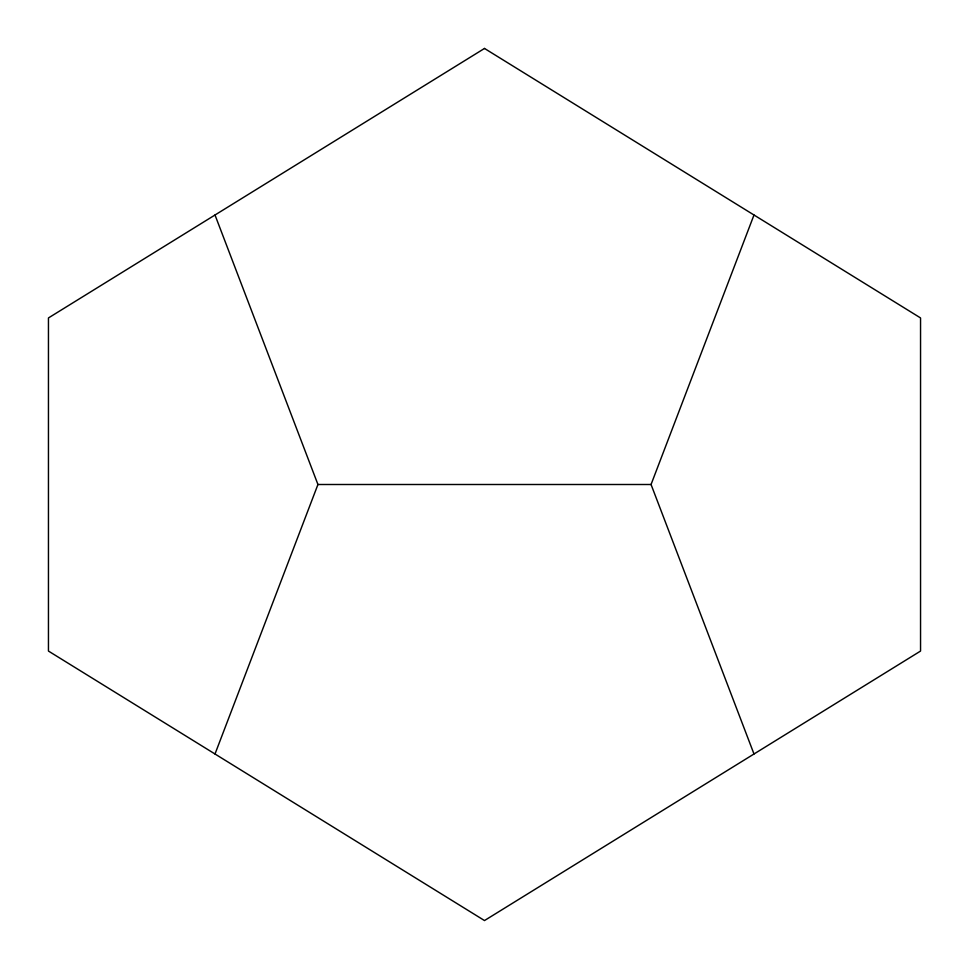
<?xml version="1.0" encoding="UTF-8"?>
<svg xmlns="http://www.w3.org/2000/svg" width="969" height="969" viewBox="0 0 969 969"><rect width="100%" height="100%" fill="white"/><g stroke="black" fill="none" stroke-linecap="round" stroke-linejoin="round"><path stroke-width="1.45" d="M215.009 753.991L317.941 484.5L215.009 215.009M753.991 753.991L651.059 484.5L753.991 215.009M317.941 484.5L651.059 484.5M484.5 48.45L48.45 317.941L48.45 651.059L484.5 920.55L920.55 651.059L920.55 317.941L484.5 48.45"/></g></svg>
